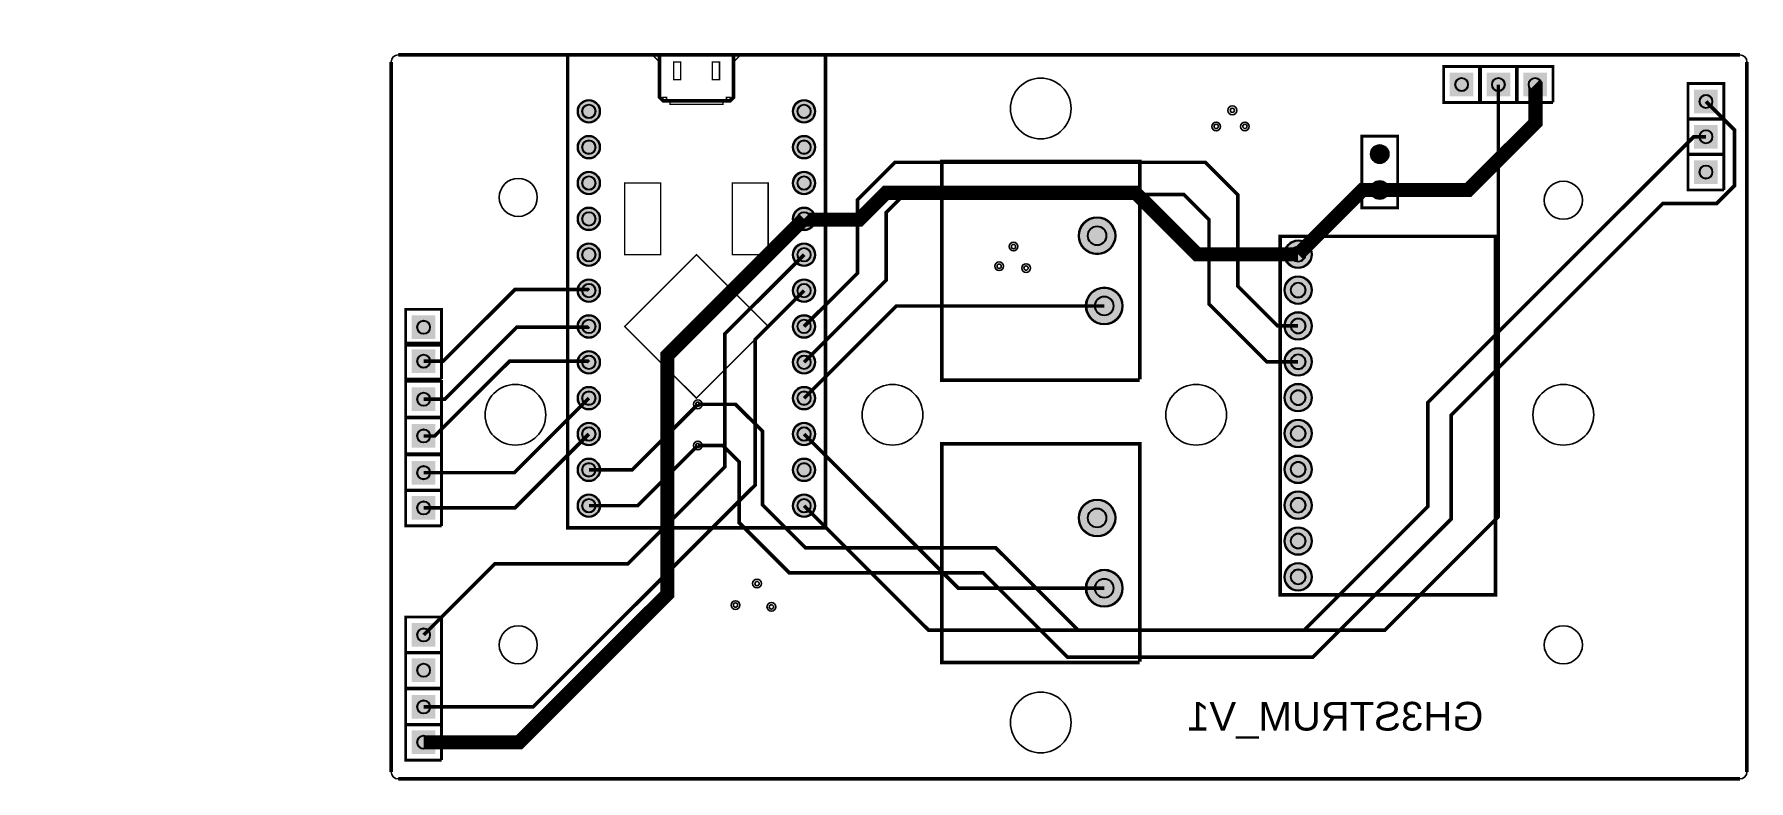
# Model space of a CAD drawing. Header units: millimetres. Extents: x -25 to 96, y 0 to 53.
import ezdxf

# ---------------------------------------------------------------- set-up
doc = ezdxf.new("R2010")
doc.units = ezdxf.units.MM
for name, color, linetype, true_color in [('BoardOutLine', 7, 'Continuous', 0xff00ff), ('BottomLayer', 7, 'Continuous', 0x0000ff), ('BottomSolderMaskLayer', 7, 'Continuous', 0xaa00ff), ('Hole', 7, 'Continuous', 0x222222), ('Multi-Layer', 7, 'Continuous', 0xc0c0c0), ('TopLayer', 7, 'Continuous', 0xff0000), ('TopSilkLayer', 7, 'Continuous', 0xffcc00), ('TopSolderMaskLayer', 7, 'Continuous', 0x800080)]:
    doc.layers.add(name, color=color, linetype=linetype, true_color=true_color)
doc.styles.get("Standard").update_dxf_attribs({"font": 'arial.ttf'})

msp = doc.modelspace()

# ---------------------------------------------------------------- hatches: boundary and pattern name
at = {"layer": 'BottomSolderMaskLayer'}
for points in [[(76.6383032766064, 50.03835407670806), (76.6383032766064, 48.36195072390149), (74.96189992379982, 48.36195072390149), (74.96189992379982, 50.03835407670806)], [(79.23825247650507, 50.03835407670806), (79.23825247650507, 48.36195072390149), (77.56184912369827, 48.36195072390149), (77.56184912369827, 50.03835407670806)], [(81.83845567691128, 50.03835407670806), (81.83845567691128, 48.36195072390149), (80.1620523241047, 48.36195072390149), (80.1620523241047, 50.03835407670806)], [(93.93827787655573, 48.83820167640329), (93.93827787655573, 47.16179832359671), (92.26187452374916, 47.16179832359671), (92.26187452374916, 48.83820167640329)], [(13.187198374396749, 47.29997459994911, 1), (14.812801625603251, 47.29997459994911, 1)], [(28.427228854457773, 47.29997459994911, 1), (30.052832105664272, 47.29997459994911, 1)], [(93.93827787655573, 46.338328676657284), (93.93827787655573, 44.66192532385071), (92.26187452374916, 44.66192532385071), (92.26187452374916, 46.338328676657284)], [(13.187198374396749, 44.75996951993898, 1), (14.812801625603251, 44.75996951993898, 1)], [(28.427228854457773, 44.75996951993898, 1), (30.052832105664272, 44.75996951993898, 1)], [(69.35255270510564, 44.270002540005066, 1), (70.6479552959108, 44.270002540005066, 1)], [(93.93827787655573, 43.83820167640329), (93.93827787655573, 42.1617983235966), (92.26187452374916, 42.1617983235966), (92.26187452374916, 43.83820167640329)], [(13.187198374396749, 42.219964439928845, 1), (14.812801625603251, 42.219964439928845, 1)], [(28.427228854457773, 42.219964439928845, 1), (30.052832105664272, 42.219964439928845, 1)], [(69.35255270510564, 41.729997459994934, 1), (70.6479552959108, 41.729997459994934, 1)], [(13.187198374396749, 39.6799593599186, 1), (14.812801625603251, 39.6799593599186, 1)], [(28.427228854457773, 39.6799593599186, 1), (30.052832105664272, 39.6799593599186, 1)], [(48.66700533401057, 38.48920497840993, 1), (51.308610617221134, 38.48920497840993, 1)], [(13.187198374396749, 37.139954279908466, 1), (14.812801625603251, 37.139954279908466, 1)], [(28.427228854457773, 37.139954279908466, 1), (30.052832105664272, 37.139954279908466, 1)], [(63.233426466853004, 37.1760223520447, 1), (65.21463042926094, 37.1760223520447, 1)], [(13.187198374396749, 34.59994919989833, 1), (14.812801625603251, 34.59994919989833, 1)], [(28.427228854457773, 34.59994919989833, 1), (30.052832105664272, 34.59994919989833, 1)], [(63.233426466853004, 34.636017272034564, 1), (65.21463042926094, 34.636017272034564, 1)], [(49.175006350012595, 33.510795021589956, 1), (51.81661163322316, 33.510795021589956, 1)], [(3.139446278892592, 32.8371856743712), (3.139446278892592, 31.160782321564625), (1.4630429260859046, 31.160782321564625), (1.4630429260859046, 32.8371856743712)], [(13.187198374396749, 32.0599441198882, 1), (14.812801625603251, 32.0599441198882, 1)], [(28.427228854457773, 32.0599441198882, 1), (30.052832105664272, 32.0599441198882, 1)], [(63.233426466853004, 32.09601219202432, 1), (65.21463042926094, 32.09601219202432, 1)], [(3.139446278892592, 30.436880873761652), (3.139446278892592, 28.760477520954964), (1.4630429260859046, 28.760477520954964), (1.4630429260859046, 30.436880873761652)], [(63.233426466853004, 29.556007112014186, 1), (65.21463042926094, 29.556007112014186, 1)], [(13.187198374396749, 29.519939039877954, 1), (14.812801625603251, 29.519939039877954, 1)], [(28.427228854457773, 29.519939039877954, 1), (30.052832105664272, 29.519939039877954, 1)], [(63.233426466853004, 27.016002032004053, 1), (65.21463042926094, 27.016002032004053, 1)], [(3.139446278892592, 27.739395478790925), (3.139446278892592, 26.062992125984238), (1.4630429260859046, 26.062992125984238), (1.4630429260859046, 27.739395478790925)], [(13.187198374396749, 26.97993395986782, 1), (14.812801625603251, 26.97993395986782, 1)], [(28.427228854457773, 26.97993395986782, 1), (30.052832105664272, 26.97993395986782, 1)], [(3.139446278892592, 25.138430276860504), (3.139446278892592, 23.46202692405393), (1.4630429260859046, 23.46202692405393), (1.4630429260859046, 25.138430276860504)], [(13.187198374396749, 24.43992887985769, 1), (14.812801625603251, 24.43992887985769, 1)], [(28.427228854457773, 24.43992887985769, 1), (30.052832105664272, 24.43992887985769, 1)], [(63.233426466853004, 24.47599695199392, 1), (65.21463042926094, 24.47599695199392, 1)], [(3.139446278892592, 22.537465074930083), (3.139446278892592, 20.861061722123395), (1.4630429260859046, 20.861061722123395), (1.4630429260859046, 22.537465074930083)], [(13.187198374396749, 21.899923799847556, 1), (14.812801625603251, 21.899923799847556, 1)], [(28.427228854457773, 21.899923799847556, 1), (30.052832105664272, 21.899923799847556, 1)], [(63.233426466853004, 21.935991871983674, 1), (65.21463042926094, 21.935991871983674, 1)], [(3.139446278892592, 20.038100076200067), (3.139446278892592, 18.36169672339338), (1.4630429260859046, 18.36169672339338), (1.4630429260859046, 20.038100076200067)], [(13.187198374396749, 19.35991871983731, 1), (14.812801625603251, 19.35991871983731, 1)], [(28.427228854457773, 19.35991871983731, 1), (30.052832105664272, 19.35991871983731, 1)], [(48.66700533401057, 18.48920497840993, 1), (51.308610617221134, 18.48920497840993, 1)], [(63.233426466853004, 19.39598679197354, 1), (65.21463042926094, 19.39598679197354, 1)], [(63.233426466853004, 16.85598171196341, 1), (65.21463042926094, 16.85598171196341, 1)], [(49.175006350012595, 13.510795021589956, 1), (51.81661163322316, 13.510795021589956, 1)], [(63.233426466853004, 14.315976631953276, 1), (65.21463042926094, 14.315976631953276, 1)], [(3.139446278892592, 11.038862077724161), (3.139446278892592, 9.362458724917474), (1.4630429260859046, 9.362458724917474), (1.4630429260859046, 11.038862077724161)], [(3.138176276352624, 8.538227076454064), (3.138176276352624, 6.86182372364749), (1.4617729235459365, 6.86182372364749), (1.4617729235459365, 8.538227076454064)], [(3.139446278892592, 5.93853187706361), (3.139446278892592, 4.262128524257037), (1.4630429260859046, 4.262128524257037), (1.4630429260859046, 5.93853187706361)], [(3.139446278892592, 3.439166878333708), (3.139446278892592, 1.7627635255270206), (1.4630429260859046, 1.7627635255270206), (1.4630429260859046, 3.439166878333708)]]:
    msp.add_hatch(color=256, dxfattribs=at).paths.add_polyline_path(points)
at = {"layer": 'Multi-Layer'}
for points in [[(76.5875031750063, 49.98755397510786), (76.5875031750063, 48.41275082550169), (75.01270002540014, 48.41275082550169), (75.01270002540014, 49.98755397510786)], [(79.18745237490498, 49.98755397510786), (79.18745237490498, 48.41275082550169), (77.61264922529836, 48.41275082550169), (77.61264922529836, 49.98755397510786)], [(81.78765557531096, 49.98755397510786), (81.78765557531096, 48.41275082550169), (80.2128524257048, 48.41275082550169), (80.2128524257048, 49.98755397510786)], [(93.88747777495564, 48.787401574803084), (93.88747777495564, 47.212598425196916), (92.31267462534947, 47.212598425196916), (92.31267462534947, 48.787401574803084)], [(13.237998475996951, 47.29997459994911, 1), (14.762001524003049, 47.29997459994911, 1)], [(28.478028956057976, 47.29997459994911, 1), (30.00203200406407, 47.29997459994911, 1)], [(93.88747777495564, 46.28752857505708), (93.88747777495564, 44.7127254254508), (92.31267462534947, 44.7127254254508), (92.31267462534947, 46.28752857505708)], [(13.237998475996951, 44.75996951993898, 1), (14.762001524003049, 44.75996951993898, 1)], [(28.478028956057976, 44.75996951993898, 1), (30.00203200406407, 44.75996951993898, 1)], [(69.40335280670584, 44.270002540005066, 1), (70.5971551943106, 44.270002540005066, 1)], [(93.88747777495564, 43.787401574803084), (93.88747777495564, 42.2125984251968), (92.31267462534947, 42.2125984251968), (92.31267462534947, 43.787401574803084)], [(13.237998475996951, 42.219964439928845, 1), (14.762001524003049, 42.219964439928845, 1)], [(28.478028956057976, 42.219964439928845, 1), (30.00203200406407, 42.219964439928845, 1)], [(69.40335280670584, 41.729997459994934, 1), (70.5971551943106, 41.729997459994934, 1)], [(13.237998475996951, 39.6799593599186, 1), (14.762001524003049, 39.6799593599186, 1)], [(28.478028956057976, 39.6799593599186, 1), (30.00203200406407, 39.6799593599186, 1)], [(48.71780543561077, 38.48920497840993, 1), (51.25781051562093, 38.48920497840993, 1)], [(13.237998475996951, 37.139954279908466, 1), (14.762001524003049, 37.139954279908466, 1)], [(28.478028956057976, 37.139954279908466, 1), (30.00203200406407, 37.139954279908466, 1)], [(63.284226568453214, 37.1760223520447, 1), (65.16383032766073, 37.1760223520447, 1)], [(13.237998475996951, 34.59994919989833, 1), (14.762001524003049, 34.59994919989833, 1)], [(28.478028956057976, 34.59994919989833, 1), (30.00203200406407, 34.59994919989833, 1)], [(63.284226568453214, 34.636017272034564, 1), (65.16383032766073, 34.636017272034564, 1)], [(49.2258064516128, 33.510795021589956, 1), (51.76581153162296, 33.510795021589956, 1)], [(3.0886461772922758, 32.78638557277111), (3.0886461772922758, 31.211582423164828), (1.5138430276861072, 31.211582423164828), (1.5138430276861072, 32.78638557277111)], [(13.237998475996951, 32.0599441198882, 1), (14.762001524003049, 32.0599441198882, 1)], [(28.478028956057976, 32.0599441198882, 1), (30.00203200406407, 32.0599441198882, 1)], [(63.284226568453214, 32.09601219202432, 1), (65.16383032766073, 32.09601219202432, 1)], [(3.0886461772922758, 30.386080772161563), (3.0886461772922758, 28.811277622555167), (1.5138430276861072, 28.811277622555167), (1.5138430276861072, 30.386080772161563)], [(63.284226568453214, 29.556007112014186, 1), (65.16383032766073, 29.556007112014186, 1)], [(13.237998475996951, 29.519939039877954, 1), (14.762001524003049, 29.519939039877954, 1)], [(28.478028956057976, 29.519939039877954, 1), (30.00203200406407, 29.519939039877954, 1)], [(63.284226568453214, 27.016002032004053, 1), (65.16383032766073, 27.016002032004053, 1)], [(3.0886461772922758, 27.688595377190723), (3.0886461772922758, 26.11379222758444), (1.5138430276861072, 26.11379222758444), (1.5138430276861072, 27.688595377190723)], [(13.237998475996951, 26.97993395986782, 1), (14.762001524003049, 26.97993395986782, 1)], [(28.478028956057976, 26.97993395986782, 1), (30.00203200406407, 26.97993395986782, 1)], [(3.0886461772922758, 25.0876301752603), (3.0886461772922758, 23.51282702565402), (1.5138430276861072, 23.51282702565402), (1.5138430276861072, 25.0876301752603)], [(13.237998475996951, 24.43992887985769, 1), (14.762001524003049, 24.43992887985769, 1)], [(28.478028956057976, 24.43992887985769, 1), (30.00203200406407, 24.43992887985769, 1)], [(63.284226568453214, 24.47599695199392, 1), (65.16383032766073, 24.47599695199392, 1)], [(3.0886461772922758, 22.486664973329994), (3.0886461772922758, 20.911861823723598), (1.5138430276861072, 20.911861823723598), (1.5138430276861072, 22.486664973329994)], [(13.237998475996951, 21.899923799847556, 1), (14.762001524003049, 21.899923799847556, 1)], [(28.478028956057976, 21.899923799847556, 1), (30.00203200406407, 21.899923799847556, 1)], [(63.284226568453214, 21.935991871983674, 1), (65.16383032766073, 21.935991871983674, 1)], [(3.0886461772922758, 19.987299974599978), (3.0886461772922758, 18.412496824993582), (1.5138430276861072, 18.412496824993582), (1.5138430276861072, 19.987299974599978)], [(13.237998475996951, 19.35991871983731, 1), (14.762001524003049, 19.35991871983731, 1)], [(28.478028956057976, 19.35991871983731, 1), (30.00203200406407, 19.35991871983731, 1)], [(48.71780543561077, 18.48920497840993, 1), (51.25781051562093, 18.48920497840993, 1)], [(63.284226568453214, 19.39598679197354, 1), (65.16383032766073, 19.39598679197354, 1)], [(63.284226568453214, 16.85598171196341, 1), (65.16383032766073, 16.85598171196341, 1)], [(49.2258064516128, 13.510795021589956, 1), (51.76581153162296, 13.510795021589956, 1)], [(63.284226568453214, 14.315976631953276, 1), (65.16383032766073, 14.315976631953276, 1)], [(3.0886461772922758, 10.988061976123959), (3.0886461772922758, 9.413258826517563), (1.5138430276861072, 9.413258826517563), (1.5138430276861072, 10.988061976123959)], [(3.0873761747523076, 8.48742697485386), (3.0873761747523076, 6.912623825247692), (1.5125730251460254, 6.912623825247692), (1.5125730251460254, 8.48742697485386)], [(3.0886461772922758, 5.8877317754635214), (3.0886461772922758, 4.312928625857239), (1.5138430276861072, 4.312928625857239), (1.5138430276861072, 5.8877317754635214)], [(3.0886461772922758, 3.3883667767335055), (3.0886461772922758, 1.8135636271272233), (1.5138430276861072, 1.8135636271272233), (1.5138430276861072, 3.3883667767335055)]]:
    msp.add_hatch(color=256, dxfattribs=at).paths.add_polyline_path(points)
at = {"layer": 'TopSolderMaskLayer'}
for points in [[(76.6383032766064, 50.03835407670806), (76.6383032766064, 48.36195072390149), (74.96189992379982, 48.36195072390149), (74.96189992379982, 50.03835407670806)], [(79.23825247650507, 50.03835407670806), (79.23825247650507, 48.36195072390149), (77.56184912369827, 48.36195072390149), (77.56184912369827, 50.03835407670806)], [(81.83845567691128, 50.03835407670806), (81.83845567691128, 48.36195072390149), (80.1620523241047, 48.36195072390149), (80.1620523241047, 50.03835407670806)], [(93.93827787655573, 48.83820167640329), (93.93827787655573, 47.16179832359671), (92.26187452374916, 47.16179832359671), (92.26187452374916, 48.83820167640329)], [(13.187198374396749, 47.29997459994911, 1), (14.812801625603251, 47.29997459994911, 1)], [(28.427228854457773, 47.29997459994911, 1), (30.052832105664272, 47.29997459994911, 1)], [(93.93827787655573, 46.338328676657284), (93.93827787655573, 44.66192532385071), (92.26187452374916, 44.66192532385071), (92.26187452374916, 46.338328676657284)], [(13.187198374396749, 44.75996951993898, 1), (14.812801625603251, 44.75996951993898, 1)], [(28.427228854457773, 44.75996951993898, 1), (30.052832105664272, 44.75996951993898, 1)], [(69.35255270510564, 44.270002540005066, 1), (70.6479552959108, 44.270002540005066, 1)], [(93.93827787655573, 43.83820167640329), (93.93827787655573, 42.1617983235966), (92.26187452374916, 42.1617983235966), (92.26187452374916, 43.83820167640329)], [(13.187198374396749, 42.219964439928845, 1), (14.812801625603251, 42.219964439928845, 1)], [(28.427228854457773, 42.219964439928845, 1), (30.052832105664272, 42.219964439928845, 1)], [(69.35255270510564, 41.729997459994934, 1), (70.6479552959108, 41.729997459994934, 1)], [(13.187198374396749, 39.6799593599186, 1), (14.812801625603251, 39.6799593599186, 1)], [(28.427228854457773, 39.6799593599186, 1), (30.052832105664272, 39.6799593599186, 1)], [(48.66700533401057, 38.48920497840993, 1), (51.308610617221134, 38.48920497840993, 1)], [(13.187198374396749, 37.139954279908466, 1), (14.812801625603251, 37.139954279908466, 1)], [(28.427228854457773, 37.139954279908466, 1), (30.052832105664272, 37.139954279908466, 1)], [(63.233426466853004, 37.1760223520447, 1), (65.21463042926094, 37.1760223520447, 1)], [(13.187198374396749, 34.59994919989833, 1), (14.812801625603251, 34.59994919989833, 1)], [(28.427228854457773, 34.59994919989833, 1), (30.052832105664272, 34.59994919989833, 1)], [(63.233426466853004, 34.636017272034564, 1), (65.21463042926094, 34.636017272034564, 1)], [(49.175006350012595, 33.510795021589956, 1), (51.81661163322316, 33.510795021589956, 1)], [(3.139446278892592, 32.8371856743712), (3.139446278892592, 31.160782321564625), (1.4630429260859046, 31.160782321564625), (1.4630429260859046, 32.8371856743712)], [(13.187198374396749, 32.0599441198882, 1), (14.812801625603251, 32.0599441198882, 1)], [(28.427228854457773, 32.0599441198882, 1), (30.052832105664272, 32.0599441198882, 1)], [(63.233426466853004, 32.09601219202432, 1), (65.21463042926094, 32.09601219202432, 1)], [(3.139446278892592, 30.436880873761652), (3.139446278892592, 28.760477520954964), (1.4630429260859046, 28.760477520954964), (1.4630429260859046, 30.436880873761652)], [(63.233426466853004, 29.556007112014186, 1), (65.21463042926094, 29.556007112014186, 1)], [(13.187198374396749, 29.519939039877954, 1), (14.812801625603251, 29.519939039877954, 1)], [(28.427228854457773, 29.519939039877954, 1), (30.052832105664272, 29.519939039877954, 1)], [(63.233426466853004, 27.016002032004053, 1), (65.21463042926094, 27.016002032004053, 1)], [(3.139446278892592, 27.739395478790925), (3.139446278892592, 26.062992125984238), (1.4630429260859046, 26.062992125984238), (1.4630429260859046, 27.739395478790925)], [(13.187198374396749, 26.97993395986782, 1), (14.812801625603251, 26.97993395986782, 1)], [(28.427228854457773, 26.97993395986782, 1), (30.052832105664272, 26.97993395986782, 1)], [(3.139446278892592, 25.138430276860504), (3.139446278892592, 23.46202692405393), (1.4630429260859046, 23.46202692405393), (1.4630429260859046, 25.138430276860504)], [(13.187198374396749, 24.43992887985769, 1), (14.812801625603251, 24.43992887985769, 1)], [(28.427228854457773, 24.43992887985769, 1), (30.052832105664272, 24.43992887985769, 1)], [(63.233426466853004, 24.47599695199392, 1), (65.21463042926094, 24.47599695199392, 1)], [(3.139446278892592, 22.537465074930083), (3.139446278892592, 20.861061722123395), (1.4630429260859046, 20.861061722123395), (1.4630429260859046, 22.537465074930083)], [(13.187198374396749, 21.899923799847556, 1), (14.812801625603251, 21.899923799847556, 1)], [(28.427228854457773, 21.899923799847556, 1), (30.052832105664272, 21.899923799847556, 1)], [(63.233426466853004, 21.935991871983674, 1), (65.21463042926094, 21.935991871983674, 1)], [(3.139446278892592, 20.038100076200067), (3.139446278892592, 18.36169672339338), (1.4630429260859046, 18.36169672339338), (1.4630429260859046, 20.038100076200067)], [(13.187198374396749, 19.35991871983731, 1), (14.812801625603251, 19.35991871983731, 1)], [(28.427228854457773, 19.35991871983731, 1), (30.052832105664272, 19.35991871983731, 1)], [(48.66700533401057, 18.48920497840993, 1), (51.308610617221134, 18.48920497840993, 1)], [(63.233426466853004, 19.39598679197354, 1), (65.21463042926094, 19.39598679197354, 1)], [(63.233426466853004, 16.85598171196341, 1), (65.21463042926094, 16.85598171196341, 1)], [(49.175006350012595, 13.510795021589956, 1), (51.81661163322316, 13.510795021589956, 1)], [(63.233426466853004, 14.315976631953276, 1), (65.21463042926094, 14.315976631953276, 1)], [(3.139446278892592, 11.038862077724161), (3.139446278892592, 9.362458724917474), (1.4630429260859046, 9.362458724917474), (1.4630429260859046, 11.038862077724161)], [(3.138176276352624, 8.538227076454064), (3.138176276352624, 6.86182372364749), (1.4617729235459365, 6.86182372364749), (1.4617729235459365, 8.538227076454064)], [(3.139446278892592, 5.93853187706361), (3.139446278892592, 4.262128524257037), (1.4630429260859046, 4.262128524257037), (1.4630429260859046, 5.93853187706361)], [(3.139446278892592, 3.439166878333708), (3.139446278892592, 1.7627635255270206), (1.4630429260859046, 1.7627635255270206), (1.4630429260859046, 3.439166878333708)]]:
    msp.add_hatch(color=256, dxfattribs=at).paths.add_polyline_path(points)

# ---------------------------------------------------------------- linework, layer by layer
at = {"layer": 'BoardOutLine', "const_width": 0.25400050800101603}
for points in [[(0.5, 51.30010160020311), (95.50020320040653, 51.30010160020311)], [(0, 0.5), (0, 50.80010160020322)], [(96.00020320040653, 50.80010160020322), (96.00020320040653, 0.5)], [(95.50020320040653, 0), (0.5, 0)]]:
    msp.add_lwpolyline(points, dxfattribs=at)
at = {"layer": 'BoardOutLine'}
for centre, start, end in [((0.5, 50.80010160020322), 90, 180), ((95.5002032004063, 50.80010160020322), 0, 90), ((0.5, 0.5), 180.00000000000148, 270), ((95.5002032004063, 0.5), 270, 0)]:
    msp.add_arc(centre, 0.5, start, end, dxfattribs=at)
at = {"layer": 'BottomLayer', "const_width": 0.25400050800101603}
for points in [[(78.40005080010155, 49.20015240030477), (78.40005080010155, 18.582931165862306), (70.35814071628147, 10.541021082042107), (38.05892811785611, 10.541021082042107), (29.240030480061023, 19.35991871983731)], [(64.22402844805697, 32.09601219202432), (62.7731775463551, 32.09601219202432), (59.94411988823981, 34.92506985013972), (59.94411988823981, 41.402082804165616), (57.65811531623058, 43.688087376174735), (35.68707137414276, 43.688087376174735), (33.02006604013218, 41.02108204216404), (33.02006604013218, 35.83997967995924), (29.240030480061023, 32.0599441198882)], [(64.22402844805697, 29.556007112014186), (62.01117602235195, 29.556007112014186), (57.912115824231705, 33.65506731013454), (57.912115824231705, 39.62407924815841), (56.1341122682245, 41.402082804165616), (36.32207264414524, 41.402082804165616), (35.052070104140284, 40.13208026416055), (35.052070104140284, 35.331978663957216), (29.240030480061023, 29.519939039877954)], [(2.3012446024891915, 10.20066040132076), (7.340614681229454, 15.24003048006091), (16.764033528067102, 15.24003048006091), (23.622047244094574, 22.09804419608838), (23.622047244094574, 31.521971043942017), (29.240030480061023, 37.139954279908466)], [(2.3012446024891915, 29.598679197358365), (3.690627381254899, 29.598679197358365), (8.763017526035128, 34.671069342138594), (13.928879857759739, 34.671069342138594), (14, 34.59994919989833)], [(2.3012446024891915, 5.1003302006603235), (10.053340106680253, 5.1003302006603235), (25.78105156210313, 20.828041656083315), (25.78105156210313, 31.14097028194044), (29.240030480061023, 34.59994919989833)], [(50.49580899161788, 33.510795021589956), (35.77089154178316, 33.510795021589956), (29.240030480061023, 26.97993395986782)], [(2.3012446024891915, 26.901193802387525), (3.7871475742952043, 26.901193802387525), (8.890017780035578, 32.00406400812801), (13.944119888239811, 32.00406400812801), (14, 32.0599441198882)], [(2.3012446024891915, 24.300228600457217), (3.0911861823724394, 24.300228600457217), (8.382016764033551, 29.59105918211833), (13.928879857759739, 29.59105918211833), (14, 29.519939039877954)], [(2.3012446024891915, 21.699263398526682), (8.71932943865886, 21.699263398526682), (14, 26.97993395986782)], [(14, 21.899923799847556), (17.07391414782819, 21.899923799847556), (21.717043434086918, 26.54305308610617)], [(2.3012446024891915, 19.19989839979678), (8.759969519938977, 19.19989839979678), (14, 24.43992887985769)], [(29.240030480061023, 24.43992887985769), (40.16916433832853, 13.510795021589956), (50.49580899161788, 13.510795021589956)], [(14, 19.35991871983731), (17.454914909829768, 19.35991871983731), (21.717043434086918, 23.62204724409446)]]:
    msp.add_lwpolyline(points, dxfattribs=at)
at = {"layer": 'BottomSolderMaskLayer'}
for centre, radius in [((75.80010160020333, 49.20015240030477), 0.4731783657115702), ((78.40005080010155, 49.20015240030477), 0.4731783657115702), ((81.000254000508, 49.20015240030477), 0.4731783657115702), ((14, 47.29997459994911), 0.8128016256032513), ((14.000025400050845, 47.30010160020311), 0.48768097536195076), ((29.240030480061023, 47.29997459994911), 0.8128016256032513), ((29.24005588011164, 47.30010160020311), 0.48768097536195076), ((93.10007620015244, 48), 0.4731783657115702), ((14, 44.75996951993898), 0.8128016256032513), ((14.000025400050845, 44.760096520192974), 0.48768097536195076), ((29.240030480061023, 44.75996951993898), 0.8128016256032513), ((29.24005588011164, 44.760096520192974), 0.48768097536195076), ((70.00025400050822, 44.270002540005066), 0.6477012954025908), ((93.10007620015244, 45.500127000254), 0.4731783657115702), ((70.00015240030484, 44.27007874015737), 0.3858646015164371), ((14, 42.219964439928845), 0.8128016256032513), ((14.000025400050845, 42.22009144018284), 0.48768097536195076), ((29.240030480061023, 42.219964439928845), 0.8128016256032513), ((29.24005588011164, 42.22009144018284), 0.48768097536195076), ((93.10007620015244, 43), 0.4731783657115702), ((70.00025400050822, 41.729997459994934), 0.6477012954025908), ((70.00015240030484, 41.73007366014724), 0.3858646015164371), ((14, 39.6799593599186), 0.8128016256032513), ((14.000025400050845, 39.68008636017271), 0.48768097536195076), ((29.240030480061023, 39.6799593599186), 0.8128016256032513), ((29.24005588011164, 39.68008636017271), 0.48768097536195076), ((49.98780797561585, 38.48920497840993), 1.320802641605283), ((49.987909575819, 38.48928117856224), 0.676250952501905), ((14, 37.139954279908466), 0.8128016256032513), ((29.240030480061023, 37.139954279908466), 0.8128016256032513), ((64.22402844805697, 37.1760223520447), 0.9906019812039625), ((64.22413004826012, 37.17607315214627), 0.5354605303805202), ((14.000025400050845, 37.14008128016246), 0.48768097536195076), ((29.24005588011164, 37.14008128016246), 0.48768097536195076), ((14, 34.59994919989833), 0.8128016256032513), ((29.240030480061023, 34.59994919989833), 0.8128016256032513), ((64.22402844805697, 34.636017272034564), 0.9906019812039625), ((14.000025400050845, 34.60007620015233), 0.48768097536195076), ((29.24005588011164, 34.60007620015233), 0.48768097536195076), ((50.49580899161788, 33.510795021589956), 1.320802641605283), ((50.49591059182103, 33.51087122174238), 0.676250952501905), ((64.22413004826012, 34.63606807213614), 0.5354605303805202), ((14, 32.0599441198882), 0.8128016256032513), ((29.240030480061023, 32.0599441198882), 0.8128016256032513), ((64.22402844805697, 32.09601219202432), 0.9906019812039625), ((2.3012446024891915, 31.998983997967912), 0.4731783657115702), ((14.000025400050845, 32.0600711201422), 0.48768097536195076), ((29.24005588011164, 32.0600711201422), 0.48768097536195076), ((64.22413004826012, 32.09606299212601), 0.5354605303805202), ((64.22402844805697, 29.556007112014186), 0.9906019812039625), ((2.3012446024891915, 29.598679197358365), 0.4731783657115702), ((14, 29.519939039877954), 0.8128016256032513), ((14.000025400050845, 29.520066040132065), 0.48768097536195076), ((29.240030480061023, 29.519939039877954), 0.8128016256032513), ((29.24005588011164, 29.520066040132065), 0.48768097536195076), ((64.22413004826012, 29.55605791211576), 0.5354605303805202), ((64.22402844805697, 27.016002032004053), 0.9906019812039625), ((2.3012446024891915, 26.901193802387525), 0.4731783657115702), ((14, 26.97993395986782), 0.8128016256032513), ((14.000025400050845, 26.98006096012182), 0.48768097536195076), ((29.240030480061023, 26.97993395986782), 0.8128016256032513), ((29.24005588011164, 26.98006096012182), 0.48768097536195076), ((64.22413004826012, 27.01605283210563), 0.5354605303805202), ((2.3012446024891915, 24.300228600457217), 0.4731783657115702), ((14, 24.43992887985769), 0.8128016256032513), ((14.000025400050845, 24.440055880111686), 0.48768097536195076), ((29.240030480061023, 24.43992887985769), 0.8128016256032513), ((29.24005588011164, 24.440055880111686), 0.48768097536195076), ((64.22402844805697, 24.47599695199392), 0.9906019812039625), ((64.22413004826012, 24.476047752095496), 0.5354605303805202), ((2.3012446024891915, 21.699263398526682), 0.4731783657115702), ((14, 21.899923799847556), 0.8128016256032513), ((14.000025400050845, 21.900050800101553), 0.48768097536195076), ((29.240030480061023, 21.899923799847556), 0.8128016256032513), ((29.24005588011164, 21.900050800101553), 0.48768097536195076), ((64.22402844805697, 21.935991871983674), 0.9906019812039625), ((64.22413004826012, 21.936042672085364), 0.5354605303805202), ((2.3012446024891915, 19.19989839979678), 0.4731783657115702), ((14, 19.35991871983731), 0.8128016256032513), ((14.000025400050845, 19.36004572009142), 0.48768097536195076), ((29.240030480061023, 19.35991871983731), 0.8128016256032513), ((29.24005588011164, 19.36004572009142), 0.48768097536195076), ((49.98780797561585, 18.48920497840993), 1.320802641605283), ((64.22402844805697, 19.39598679197354), 0.9906019812039625), ((64.22413004826012, 19.396037592075118), 0.5354605303805202), ((49.987909575819, 18.489230378460775), 0.676250952501905), ((64.22402844805697, 16.85598171196341), 0.9906019812039625), ((64.22413004826012, 16.856032512064985), 0.5354605303805202), ((50.49580899161788, 13.510795021589956), 1.320802641605283), ((64.22402844805697, 14.315976631953276), 0.9906019812039625), ((64.22413004826012, 14.316027432054852), 0.5354605303805202), ((50.49591059182103, 13.510820421640915), 0.676250952501905), ((2.3012446024891915, 10.20066040132076), 0.4731783657115702), ((2.2999745999492234, 7.700025400050777), 0.4731783657115702), ((2.3012446024891915, 5.1003302006603235), 0.4731783657115702), ((2.3012446024891915, 2.6009652019303076), 0.4731783657115702)]:
    msp.add_circle(centre, radius, dxfattribs=at)
at = {"layer": 'Hole'}
for centre in [(59.563119126238234, 47.371094742189484), (58.42011684023373, 46.22809245618487), (60.45212090424184, 46.22809245618487), (44.06908813817631, 37.71907543815087), (43.05308610617226, 36.32207264414524), (44.958089916179915, 36.19507239014479), (21.717043434086918, 26.54305308610617), (21.717043434086918, 23.62204724409446), (25.90805181610358, 13.84302768605528), (24.3840487680975, 12.3190246380492), (26.924053848107633, 12.19202438404875)]:
    msp.add_circle(centre, 0.15240030480060962, dxfattribs=at)
at = {"layer": 'Multi-Layer'}
for centre, radius in [((46, 47.50012700025388), 2.1500127000254006), ((75.80010160020333, 49.20015240030477), 0.4445008890017781), ((78.40005080010155, 49.20015240030477), 0.4445008890017781), ((81.000254000508, 49.20015240030477), 0.4445008890017781), ((14, 47.29997459994911), 0.7620015240030481), ((14.000025400050845, 47.30010160020311), 0.45720091440182886), ((29.240030480061023, 47.29997459994911), 0.7620015240030481), ((29.24005588011164, 47.30010160020311), 0.45720091440182886), ((59.563119126238234, 47.371094742189484), 0.31000762001524007), ((93.10007620015244, 48), 0.4445008890017781), ((58.42011684023373, 46.22809245618487), 0.31000762001524007), ((60.45212090424184, 46.22809245618487), 0.31000762001524007), ((14, 44.75996951993898), 0.7620015240030481), ((14.000025400050845, 44.760096520192974), 0.45720091440182886), ((29.240030480061023, 44.75996951993898), 0.7620015240030481), ((29.24005588011164, 44.760096520192974), 0.45720091440182886), ((93.10007620015244, 45.500127000254), 0.4445008890017781), ((70.00025400050822, 44.270002540005066), 0.5969011938023877), ((70.00015240030484, 44.27007874015737), 0.35560071120142245), ((9, 41.20015240030477), 1.3500127000254003), ((14, 42.219964439928845), 0.7620015240030481), ((14.000025400050845, 42.22009144018284), 0.45720091440182886), ((29.240030480061023, 42.219964439928845), 0.7620015240030481), ((29.24005588011164, 42.22009144018284), 0.45720091440182886), ((93.10007620015244, 43), 0.4445008890017781), ((70.00025400050822, 41.729997459994934), 0.5969011938023877), ((70.00015240030484, 41.73007366014724), 0.35560071120142245), ((83.000254000508, 41), 1.3500127000254003), ((14, 39.6799593599186), 0.7620015240030481), ((14.000025400050845, 39.68008636017271), 0.45720091440182886), ((29.240030480061023, 39.6799593599186), 0.7620015240030481), ((29.24005588011164, 39.68008636017271), 0.45720091440182886), ((49.98780797561585, 38.48920497840993), 1.27000254000508), ((49.987909575819, 38.48928117856224), 0.6502413004826011), ((14, 37.139954279908466), 0.7620015240030481), ((29.240030480061023, 37.139954279908466), 0.7620015240030481), ((44.06908813817631, 37.71907543815087), 0.31000762001524007), ((64.22402844805697, 37.1760223520447), 0.9398018796037594), ((64.22413004826012, 37.17607315214627), 0.5080010160020321), ((14.000025400050845, 37.14008128016246), 0.45720091440182886), ((29.24005588011164, 37.14008128016246), 0.45720091440182886), ((43.05308610617226, 36.32207264414524), 0.31000762001524007), ((44.958089916179915, 36.19507239014479), 0.31000762001524007), ((14, 34.59994919989833), 0.7620015240030481), ((29.240030480061023, 34.59994919989833), 0.7620015240030481), ((64.22402844805697, 34.636017272034564), 0.9398018796037594), ((14.000025400050845, 34.60007620015233), 0.45720091440182886), ((29.24005588011164, 34.60007620015233), 0.45720091440182886), ((50.49580899161788, 33.510795021589956), 1.27000254000508), ((50.49591059182103, 33.51087122174238), 0.6502413004826011), ((64.22413004826012, 34.63606807213614), 0.5080010160020321), ((14, 32.0599441198882), 0.7620015240030481), ((29.240030480061023, 32.0599441198882), 0.7620015240030481), ((64.22402844805697, 32.09601219202432), 0.9398018796037594), ((2.3012446024891915, 31.998983997967912), 0.4445008890017781), ((14.000025400050845, 32.0600711201422), 0.45720091440182886), ((29.24005588011164, 32.0600711201422), 0.45720091440182886), ((64.22413004826012, 32.09606299212601), 0.5080010160020321), ((64.22402844805697, 29.556007112014186), 0.9398018796037594), ((2.3012446024891915, 29.598679197358365), 0.4445008890017781), ((14, 29.519939039877954), 0.7620015240030481), ((14.000025400050845, 29.520066040132065), 0.45720091440182886), ((29.240030480061023, 29.519939039877954), 0.7620015240030481), ((29.24005588011164, 29.520066040132065), 0.45720091440182886), ((64.22413004826012, 29.55605791211576), 0.5080010160020321), ((8.800101600203334, 25.800101600203106), 2.1500127000254006), ((35.500127000254, 25.800101600203106), 2.1500127000254006), ((57, 25.800101600203106), 2.1500127000254006), ((64.22402844805697, 27.016002032004053), 0.9398018796037594), ((83.000254000508, 25.800101600203106), 2.1500127000254006), ((2.3012446024891915, 26.901193802387525), 0.4445008890017781), ((14, 26.97993395986782), 0.7620015240030481), ((14.000025400050845, 26.98006096012182), 0.45720091440182886), ((21.717043434086918, 26.54305308610617), 0.31000762001524007), ((29.240030480061023, 26.97993395986782), 0.7620015240030481), ((29.24005588011164, 26.98006096012182), 0.45720091440182886), ((64.22413004826012, 27.01605283210563), 0.5080010160020321), ((2.3012446024891915, 24.300228600457217), 0.4445008890017781), ((14, 24.43992887985769), 0.7620015240030481), ((14.000025400050845, 24.440055880111686), 0.45720091440182886), ((29.240030480061023, 24.43992887985769), 0.7620015240030481), ((29.24005588011164, 24.440055880111686), 0.45720091440182886), ((64.22402844805697, 24.47599695199392), 0.9398018796037594), ((64.22413004826012, 24.476047752095496), 0.5080010160020321), ((21.717043434086918, 23.62204724409446), 0.31000762001524007), ((2.3012446024891915, 21.699263398526682), 0.4445008890017781), ((14, 21.899923799847556), 0.7620015240030481), ((14.000025400050845, 21.900050800101553), 0.45720091440182886), ((29.240030480061023, 21.899923799847556), 0.7620015240030481), ((29.24005588011164, 21.900050800101553), 0.45720091440182886), ((64.22402844805697, 21.935991871983674), 0.9398018796037594), ((64.22413004826012, 21.936042672085364), 0.5080010160020321), ((2.3012446024891915, 19.19989839979678), 0.4445008890017781), ((14, 19.35991871983731), 0.7620015240030481), ((14.000025400050845, 19.36004572009142), 0.45720091440182886), ((29.240030480061023, 19.35991871983731), 0.7620015240030481), ((29.24005588011164, 19.36004572009142), 0.45720091440182886), ((49.98780797561585, 18.48920497840993), 1.27000254000508), ((64.22402844805697, 19.39598679197354), 0.9398018796037594), ((64.22413004826012, 19.396037592075118), 0.5080010160020321), ((49.987909575819, 18.489230378460775), 0.6502413004826011), ((64.22402844805697, 16.85598171196341), 0.9398018796037594), ((64.22413004826012, 16.856032512064985), 0.5080010160020321), ((50.49580899161788, 13.510795021589956), 1.27000254000508), ((64.22402844805697, 14.315976631953276), 0.9398018796037594), ((64.22413004826012, 14.316027432054852), 0.5080010160020321), ((25.90805181610358, 13.84302768605528), 0.31000762001524007), ((50.49591059182103, 13.510820421640915), 0.6502413004826011), ((24.3840487680975, 12.3190246380492), 0.31000762001524007), ((26.924053848107633, 12.19202438404875), 0.31000762001524007), ((2.3012446024891915, 10.20066040132076), 0.4445008890017781), ((9, 9.500127000253997), 1.3500127000254003), ((83.000254000508, 9.500127000253997), 1.3500127000254003), ((2.2999745999492234, 7.700025400050777), 0.4445008890017781), ((46, 4), 2.1500127000254006), ((2.3012446024891915, 5.1003302006603235), 0.4445008890017781), ((2.3012446024891915, 2.6009652019303076), 0.4445008890017781)]:
    msp.add_circle(centre, radius, dxfattribs=at)
at = {"layer": 'TopLayer'}
for points, const_width in [([(81.000254000508, 49.20015240030477), (81.02616205232403, 49.17424434848874), (81.02616205232403, 46.48209296418588), (76.27416814833623, 41.730099060198086), (70.00015240030484, 41.730099060198086)], 1), ([(21.717043434086918, 23.62204724409446), (23.495046990093897, 23.62204724409446), (24.638049276098627, 22.479044958089844), (24.638049276098627, 18.16103632207262), (28.194056388112813, 14.605029210058433), (41.910083820167756, 14.605029210058433), (47.879095758191625, 8.63601727203445), (65.2781305562612, 8.63601727203445), (75.05715011430016, 18.415036830073632), (75.05715011430016, 25.78105156210313), (90.04318008636028, 40.767081534163026), (93.85318770637537, 40.767081534163026), (95.12319024638055, 42.03708407416809), (95.12319024638055, 45.9768859537719), (93.10007620015244, 48)], 0.25400050800101603), ([(21.717043434086918, 26.54305308610617), (24.3840487680975, 26.54305308610617), (26.289052578105156, 24.638049276098513), (26.289052578105156, 19.431038862077685), (29.337058674117316, 16.383032766065526), (42.79908559817113, 16.383032766065526), (48.64109728219455, 10.541021082042107), (64.6431292862585, 10.541021082042107), (73.40614681229363, 19.304038608077235), (73.40614681229363, 26.67005334010662), (92.23622047244089, 45.500127000254), (93.10007620015244, 45.500127000254)], 0.25400050800101603), ([(64.22402844805697, 37.1760223520447), (57.05816611633213, 37.1760223520447), (52.70510541021076, 41.529083058166066), (35.052070104140284, 41.529083058166066), (33.14706629413263, 39.62407924815841), (29.29591059182121, 39.62407924815841), (29.240030480061023, 39.6799593599186)], 1), ([(64.22402844805697, 37.1760223520447), (68.77810515621036, 41.730099060198086), (70.00015240030484, 41.730099060198086)], 1), ([(2.3012446024891915, 2.6009652019303076), (9.077978155956316, 2.6009652019303076), (19.558039116078362, 13.08102616205224), (19.558039116078362, 29.997967995935937), (29.240030480061023, 39.6799593599186)], 1)]:
    msp.add_lwpolyline(points, dxfattribs=dict(at, const_width=const_width))
at = {"layer": 'TopSilkLayer'}
for points, const_width in [([(12.500152400304842, 17.799974599949223), (12.500152400304842, 51.30010160020311), (30.750088900177843, 51.30010160020311), (30.750088900177843, 34.050165100330105), (30.750088900177843, 32.79997459994911), (30.750088900177843, 23.05016510033022), (30.750088900177843, 21.799974599949223), (30.750088900177843, 19.550038100076108), (30.750088900177843, 17.799974599949223), (12.500152400304842, 17.799974599949223)], 0.25400050800101603), ([(20.000025400050845, 50.79997459994911), (20.000025400050845, 49.55003810007622), (20.50015240030484, 49.55003810007622), (20.50015240030484, 50.79997459994911), (20.000025400050845, 50.79997459994911)], 0.10160020320040641), ([(23.249961899923846, 50.79997459994911), (23.249961899923846, 49.55003810007622), (22.750088900177843, 49.55003810007622), (22.750088900177843, 50.79997459994911), (23.249961899923846, 50.79997459994911)], 0.10160020320040641), ([(71.26761493522986, 40.462636525272956), (71.26761493522986, 45.542646685293334), (68.72760985521973, 45.542646685293334), (68.72760985521973, 40.462636525272956), (71.26761493522986, 40.462636525272956)], 0.20066040132080268), ([(16.540030480060977, 37.14008128016246), (19.08003556007111, 37.14008128016246), (19.08003556007111, 42.22009144018284), (16.540030480060977, 42.22009144018284), (16.540030480060977, 37.14008128016246)], 0.10160020320040641), ([(24.160045720091375, 42.22009144018284), (24.160045720091375, 37.14008128016246), (26.700050800101508, 37.14008128016246), (26.700050800101508, 42.22009144018284), (24.160045720091375, 42.22009144018284)], 0.10160020320040641), ([(62.95412750825517, 13.046024892049786), (78.19415798831596, 13.046024892049786), (78.19415798831596, 38.44607569215134), (62.95412750825517, 38.44607569215134), (62.95412750825517, 13.046024892049786)], 0.25400000000000006), ([(21.620040640081243, 37.14008128016246), (16.540030480060977, 32.0600711201422), (21.620040640081243, 26.98006096012182), (26.700050800101508, 32.0600711201422), (21.620040640081243, 37.14008128016246)], 0.10160020320040641)]:
    msp.add_lwpolyline(points, close=True, dxfattribs=dict(at, const_width=const_width))
for points, const_width in [([(19.000025400050845, 50.79997459994911), (18.50015240030484, 51.30010160020311)], 0.10160020320040641), ([(19.000025400050845, 51.30010160020311), (19.000025400050845, 48.30010160020311), (19.249961899923846, 48.050165100330105), (24.000025400050617, 48.050165100330105), (24.249961899923846, 48.30010160020311), (24.249961899923846, 51.30010160020311)], 0.25400050800101603), ([(24.249961899923846, 50.79997459994911), (24.750088900177843, 51.30010160020311)], 0.10160020320040641), ([(77.07010414020829, 47.93014986029971), (74.53009906019815, 47.93014986029971), (74.53009906019815, 50.47015494030984), (77.07010414020829, 50.47015494030984), (77.07010414020829, 48.56515113030218)], 0.20320040640081283), ([(79.67005334010673, 47.93014986029971), (77.1300482600966, 47.93014986029971), (77.1300482600966, 50.47015494030984), (79.67005334010673, 50.47015494030984), (79.67005334010673, 48.56515113030218)], 0.20320040640081283), ([(82.27025654051317, 47.93014986029971), (79.73025146050304, 47.93014986029971), (79.73025146050304, 50.47015494030984), (82.27025654051317, 50.47015494030984), (82.27025654051317, 48.56515113030218)], 0.20320040640081283), ([(77.07010414020829, 47.93014986029971), (77.07010414020829, 48.56515113030218)], 0.20299974599949203), ([(79.67005334010673, 47.93014986029971), (79.67005334010673, 48.56515113030218)], 0.20299974599949203), ([(82.27025654051317, 47.93014986029971), (82.27025654051317, 48.56515113030218)], 0.20299974599949203), ([(94.3700787401574, 46.729997459994934), (91.83007366014726, 46.729997459994934), (91.83007366014726, 49.270002540005066), (94.3700787401574, 49.270002540005066), (94.3700787401574, 47.36499872999741)], 0.20320040640081283), ([(19.249961899923846, 48.050165100330105), (19.249961899923846, 48.30010160020311), (19.50015240030484, 48.30010160020311), (19.50015240030484, 48.050165100330105)], 0.10160020320040641), ([(19.750088900177616, 48.050165100330105), (19.750088900177616, 47.79997459994922), (23.50015240030484, 47.79997459994922), (23.50015240030484, 48.050165100330105)], 0.10160020320040641), ([(24.000025400050617, 48.050165100330105), (24.000025400050617, 48.30010160020311), (23.750088900177843, 48.30010160020311), (23.750088900177843, 48.050165100330105)], 0.10160020320040641), ([(94.3700787401574, 46.729997459994934), (94.3700787401574, 47.36499872999741)], 0.20299974599949203), ([(94.3700787401574, 44.23012446024893), (91.83007366014726, 44.23012446024893), (91.83007366014726, 46.77012954025906), (94.3700787401574, 46.77012954025906), (94.3700787401574, 44.86512573025141)], 0.20320040640081283), ([(94.3700787401574, 44.23012446024893), (94.3700787401574, 44.86512573025141)], 0.20299974599949203), ([(53.010515621031345, 28.2530353060705), (38.989687579375186, 28.2530353060705), (38.989687579375186, 43.74706629413254), (53.010515621031345, 43.74706629413254), (53.010515621031345, 28.303835407670817)], 0.25400050800101603), ([(94.3700787401574, 41.729997459994934), (91.83007366014726, 41.729997459994934), (91.83007366014726, 44.270002540005066), (94.3700787401574, 44.270002540005066), (94.3700787401574, 42.364998729997524)], 0.20320040640081283), ([(94.3700787401574, 41.729997459994934), (94.3700787401574, 42.364998729997524)], 0.20299974599949203), ([(3.571247142494258, 30.728981457962846), (1.0312420624841252, 30.728981457962846), (1.0312420624841252, 33.26898653797309), (3.571247142494258, 33.26898653797309), (3.571247142494258, 31.363982727965436)], 0.20320040640081283), ([(3.571247142494258, 28.3286766573533), (1.0312420624841252, 28.3286766573533), (1.0312420624841252, 30.868681737363545), (3.571247142494258, 30.868681737363545), (3.571247142494258, 28.96367792735589)], 0.20320040640081283), ([(3.571247142494258, 30.728981457962846), (3.571247142494258, 31.363982727965436)], 0.20299974599949203), ([(3.571247142494258, 25.63119126238246), (1.0312420624841252, 25.63119126238246), (1.0312420624841252, 28.17119634239259), (3.571247142494258, 28.17119634239259), (3.571247142494258, 26.26619253238505)], 0.20320040640081283), ([(3.571247142494258, 28.3286766573533), (3.571247142494258, 28.96367792735589)], 0.20299974599949203), ([(3.571247142494258, 23.03022606045215), (1.0312420624841252, 23.03022606045215), (1.0312420624841252, 25.570231140462283), (3.571247142494258, 25.570231140462283), (3.571247142494258, 23.665227330454627)], 0.20320040640081283), ([(3.571247142494258, 25.63119126238246), (3.571247142494258, 26.26619253238505)], 0.20299974599949203), ([(3.571247142494258, 20.429260858521616), (1.0312420624841252, 20.429260858521616), (1.0312420624841252, 22.96926593853175), (3.571247142494258, 22.96926593853175), (3.571247142494258, 21.064262128524206)], 0.20320040640081283), ([(3.571247142494258, 23.03022606045215), (3.571247142494258, 23.665227330454627)], 0.20299974599949203), ([(53.0104902209805, 8.25300990601977), (38.98966217932434, 8.25300990601977), (38.98966217932434, 23.747040894081692), (53.0104902209805, 23.747040894081692), (53.0104902209805, 8.303810007620086)], 0.25400050800101603), ([(3.571247142494258, 20.429260858521616), (3.571247142494258, 21.064262128524206)], 0.20299974599949203), ([(3.571247142494258, 17.929895859791714), (1.0312420624841252, 17.929895859791714), (1.0312420624841252, 20.469900939801846), (3.571247142494258, 20.469900939801846), (3.571247142494258, 18.564897129794304)], 0.20320040640081283), ([(3.571247142494258, 17.929895859791714), (3.571247142494258, 18.564897129794304)], 0.20299974599949203), ([(3.571247142494258, 8.930657861315694), (1.0312420624841252, 8.930657861315694), (1.0312420624841252, 11.470662941325827), (3.571247142494258, 11.470662941325827), (3.571247142494258, 9.56565913131817)], 0.20320040640081283), ([(3.5699771399542897, 6.43002286004571), (1.0299720599440434, 6.43002286004571), (1.0299720599440434, 8.970027940055843), (3.5699771399542897, 8.970027940055843), (3.5699771399542897, 7.065024130048187)], 0.20320040640081283), ([(3.571247142494258, 8.930657861315694), (3.571247142494258, 9.56565913131817)], 0.20299974599949203), ([(3.571247142494258, 3.830327660655257), (1.0312420624841252, 3.830327660655257), (1.0312420624841252, 6.37033274066539), (3.571247142494258, 6.37033274066539), (3.571247142494258, 4.465328930657847)], 0.20320040640081283), ([(3.5699771399542897, 6.43002286004571), (3.5699771399542897, 7.065024130048187)], 0.20299974599949203), ([(3.571247142494258, 1.3309626619252413), (1.0312420624841252, 1.3309626619252413), (1.0312420624841252, 3.870967741935374), (3.571247142494258, 3.870967741935374), (3.571247142494258, 1.9659639319277176)], 0.20320040640081283), ([(3.571247142494258, 3.830327660655257), (3.571247142494258, 4.465328930657847)], 0.20299974599949203), ([(3.571247142494258, 1.3309626619252413), (3.571247142494258, 1.9659639319277176)], 0.20299974599949203)]:
    msp.add_lwpolyline(points, dxfattribs=dict(at, const_width=const_width))
at = {"layer": 'TopSolderMaskLayer'}
for centre, radius in [((75.80010160020333, 49.20015240030477), 0.4731783657115702), ((78.40005080010155, 49.20015240030477), 0.4731783657115702), ((81.000254000508, 49.20015240030477), 0.4731783657115702), ((14, 47.29997459994911), 0.8128016256032513), ((14.000025400050845, 47.30010160020311), 0.48768097536195076), ((29.240030480061023, 47.29997459994911), 0.8128016256032513), ((29.24005588011164, 47.30010160020311), 0.48768097536195076), ((93.10007620015244, 48), 0.4731783657115702), ((14, 44.75996951993898), 0.8128016256032513), ((14.000025400050845, 44.760096520192974), 0.48768097536195076), ((29.240030480061023, 44.75996951993898), 0.8128016256032513), ((29.24005588011164, 44.760096520192974), 0.48768097536195076), ((70.00025400050822, 44.270002540005066), 0.6477012954025908), ((93.10007620015244, 45.500127000254), 0.4731783657115702), ((70.00015240030484, 44.27007874015737), 0.3858646015164371), ((14, 42.219964439928845), 0.8128016256032513), ((14.000025400050845, 42.22009144018284), 0.48768097536195076), ((29.240030480061023, 42.219964439928845), 0.8128016256032513), ((29.24005588011164, 42.22009144018284), 0.48768097536195076), ((93.10007620015244, 43), 0.4731783657115702), ((70.00025400050822, 41.729997459994934), 0.6477012954025908), ((70.00015240030484, 41.73007366014724), 0.3858646015164371), ((14, 39.6799593599186), 0.8128016256032513), ((14.000025400050845, 39.68008636017271), 0.48768097536195076), ((29.240030480061023, 39.6799593599186), 0.8128016256032513), ((29.24005588011164, 39.68008636017271), 0.48768097536195076), ((49.98780797561585, 38.48920497840993), 1.320802641605283), ((49.987909575819, 38.48928117856224), 0.676250952501905), ((14, 37.139954279908466), 0.8128016256032513), ((29.240030480061023, 37.139954279908466), 0.8128016256032513), ((64.22402844805697, 37.1760223520447), 0.9906019812039625), ((64.22413004826012, 37.17607315214627), 0.5354605303805202), ((14.000025400050845, 37.14008128016246), 0.48768097536195076), ((29.24005588011164, 37.14008128016246), 0.48768097536195076), ((14, 34.59994919989833), 0.8128016256032513), ((29.240030480061023, 34.59994919989833), 0.8128016256032513), ((64.22402844805697, 34.636017272034564), 0.9906019812039625), ((14.000025400050845, 34.60007620015233), 0.48768097536195076), ((29.24005588011164, 34.60007620015233), 0.48768097536195076), ((50.49580899161788, 33.510795021589956), 1.320802641605283), ((50.49591059182103, 33.51087122174238), 0.676250952501905), ((64.22413004826012, 34.63606807213614), 0.5354605303805202), ((14, 32.0599441198882), 0.8128016256032513), ((29.240030480061023, 32.0599441198882), 0.8128016256032513), ((64.22402844805697, 32.09601219202432), 0.9906019812039625), ((2.3012446024891915, 31.998983997967912), 0.4731783657115702), ((14.000025400050845, 32.0600711201422), 0.48768097536195076), ((29.24005588011164, 32.0600711201422), 0.48768097536195076), ((64.22413004826012, 32.09606299212601), 0.5354605303805202), ((64.22402844805697, 29.556007112014186), 0.9906019812039625), ((2.3012446024891915, 29.598679197358365), 0.4731783657115702), ((14, 29.519939039877954), 0.8128016256032513), ((14.000025400050845, 29.520066040132065), 0.48768097536195076), ((29.240030480061023, 29.519939039877954), 0.8128016256032513), ((29.24005588011164, 29.520066040132065), 0.48768097536195076), ((64.22413004826012, 29.55605791211576), 0.5354605303805202), ((64.22402844805697, 27.016002032004053), 0.9906019812039625), ((2.3012446024891915, 26.901193802387525), 0.4731783657115702), ((14, 26.97993395986782), 0.8128016256032513), ((14.000025400050845, 26.98006096012182), 0.48768097536195076), ((29.240030480061023, 26.97993395986782), 0.8128016256032513), ((29.24005588011164, 26.98006096012182), 0.48768097536195076), ((64.22413004826012, 27.01605283210563), 0.5354605303805202), ((2.3012446024891915, 24.300228600457217), 0.4731783657115702), ((14, 24.43992887985769), 0.8128016256032513), ((14.000025400050845, 24.440055880111686), 0.48768097536195076), ((29.240030480061023, 24.43992887985769), 0.8128016256032513), ((29.24005588011164, 24.440055880111686), 0.48768097536195076), ((64.22402844805697, 24.47599695199392), 0.9906019812039625), ((64.22413004826012, 24.476047752095496), 0.5354605303805202), ((2.3012446024891915, 21.699263398526682), 0.4731783657115702), ((14, 21.899923799847556), 0.8128016256032513), ((14.000025400050845, 21.900050800101553), 0.48768097536195076), ((29.240030480061023, 21.899923799847556), 0.8128016256032513), ((29.24005588011164, 21.900050800101553), 0.48768097536195076), ((64.22402844805697, 21.935991871983674), 0.9906019812039625), ((64.22413004826012, 21.936042672085364), 0.5354605303805202), ((2.3012446024891915, 19.19989839979678), 0.4731783657115702), ((14, 19.35991871983731), 0.8128016256032513), ((14.000025400050845, 19.36004572009142), 0.48768097536195076), ((29.240030480061023, 19.35991871983731), 0.8128016256032513), ((29.24005588011164, 19.36004572009142), 0.48768097536195076), ((49.98780797561585, 18.48920497840993), 1.320802641605283), ((64.22402844805697, 19.39598679197354), 0.9906019812039625), ((64.22413004826012, 19.396037592075118), 0.5354605303805202), ((49.987909575819, 18.489230378460775), 0.676250952501905), ((64.22402844805697, 16.85598171196341), 0.9906019812039625), ((64.22413004826012, 16.856032512064985), 0.5354605303805202), ((50.49580899161788, 13.510795021589956), 1.320802641605283), ((64.22402844805697, 14.315976631953276), 0.9906019812039625), ((64.22413004826012, 14.316027432054852), 0.5354605303805202), ((50.49591059182103, 13.510820421640915), 0.676250952501905), ((2.3012446024891915, 10.20066040132076), 0.4731783657115702), ((2.2999745999492234, 7.700025400050777), 0.4731783657115702), ((2.3012446024891915, 5.1003302006603235), 0.4731783657115702), ((2.3012446024891915, 2.6009652019303076), 0.4731783657115702)]:
    msp.add_circle(centre, radius, dxfattribs=at)

# ---------------------------------------------------------------- texts
at = {"layer": 'BottomSilkLayer', "text_generation_flag": 2}
msp.add_text('GH3STRUM_V1', height=2.0320040640081283, dxfattribs=at).set_placement((77.34315468630939, 3.429006858013622))

doc.saveas('drawing.dxf')
